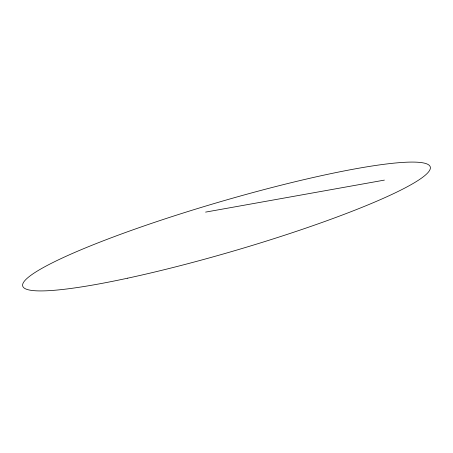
<?xml version="1.0" encoding="UTF-8"?>
<svg xmlns="http://www.w3.org/2000/svg" width="453" height="453" viewBox="0 0 453 453"><rect width="100%" height="100%" fill="white"/><g stroke="black" fill="none" stroke-linecap="round" stroke-linejoin="round"><path stroke-width="0.68" d="M205.594 212.112L384.382 180.113M127.723 278.165A212.287 25.504 -16.3 0 0 430.35 167.35A212.287 25.504 -16.3 0 0 121.427 233.986A212.287 25.504 -16.3 0 0 127.723 278.165"/></g></svg>
